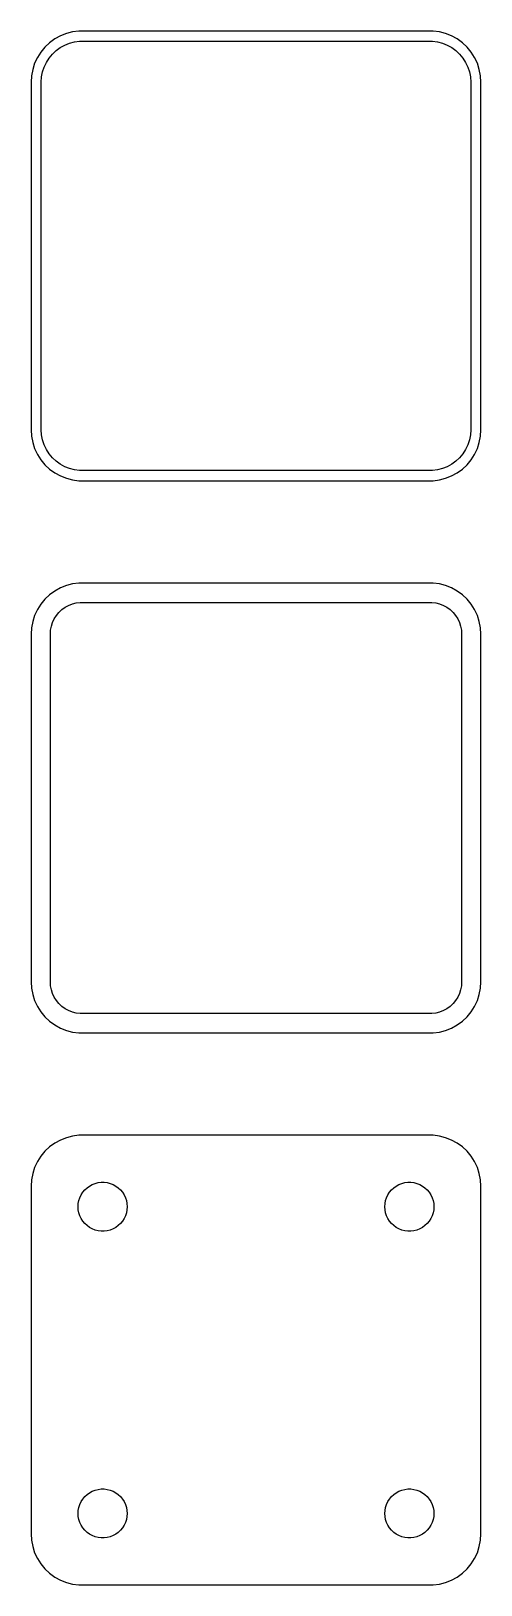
# Model space of a CAD drawing. Header units: metres. Extents: x -22 to 22, y 140 to 292.
import ezdxf

# ---------------------------------------------------------------- set-up
doc = ezdxf.new("R2010")
doc.units = ezdxf.units.M

msp = doc.modelspace()

# ---------------------------------------------------------------- linework, layer by layer
for p, q in [((-17.9369, 291.911), (-18.5451, 291.755)), ((-17.3139, 291.99), (-17.9369, 291.911)), ((17.3139, 291.99), (-17.3139, 291.99)), ((17.9369, 291.911), (17.3139, 291.99)), ((18.5451, 291.755), (17.9369, 291.911)), ((-20.6448, 290.423), (-21.0451, 289.939)), ((-20.1871, 290.853), (-20.6448, 290.423)), ((-19.6791, 291.222), (-20.1871, 290.853)), ((-19.1289, 291.524), (-19.6791, 291.222)), ((-19.5497, 290.082), (-19.1433, 290.377)), ((-19.1433, 290.377), (-18.7031, 290.619)), ((-18.5451, 291.755), (-19.1289, 291.524)), ((-18.7031, 290.619), (-18.2361, 290.804)), ((-18.2361, 290.804), (-17.7495, 290.929)), ((-17.7495, 290.929), (-17.2512, 290.992)), ((-17.2512, 290.992), (17.2512, 290.992)), ((17.2512, 290.992), (17.7495, 290.929)), ((17.7495, 290.929), (18.2361, 290.804)), ((18.2361, 290.804), (18.7031, 290.619)), ((19.1289, 291.524), (18.5451, 291.755)), ((18.7031, 290.619), (19.1433, 290.377)), ((19.6791, 291.222), (19.1289, 291.524)), ((19.1433, 290.377), (19.5497, 290.082)), ((20.1871, 290.853), (19.6791, 291.222)), ((20.6448, 290.423), (20.1871, 290.853)), ((21.0451, 289.939), (20.6448, 290.423)), ((-21.6489, 288.841), (-21.8429, 288.243)), ((-21.3815, 289.409), (-21.6489, 288.841)), ((-21.0451, 289.939), (-21.3815, 289.409)), ((-20.7191, 288.472), (-20.5052, 288.927)), ((-20.5052, 288.927), (-20.2361, 289.351)), ((-20.2361, 289.351), (-19.9159, 289.738)), ((-19.9159, 289.738), (-19.5497, 290.082)), ((19.5497, 290.082), (19.9159, 289.738)), ((19.9159, 289.738), (20.2361, 289.351)), ((20.2361, 289.351), (20.5052, 288.927)), ((20.5052, 288.927), (20.7191, 288.472)), ((21.3815, 289.409), (21.0451, 289.939)), ((21.6489, 288.841), (21.3815, 289.409)), ((21.8429, 288.243), (21.6489, 288.841)), ((-21.9606, 287.627), (-22, 287)), ((-21.8429, 288.243), (-21.9606, 287.627)), ((-21, 287), (-20.9684, 287.501)), ((-20.9684, 287.501), (-20.8743, 287.995)), ((-20.8743, 287.995), (-20.7191, 288.472)), ((20.7191, 288.472), (20.8743, 287.995)), ((20.8743, 287.995), (20.9684, 287.501)), ((20.9684, 287.501), (21, 287)), ((21.9606, 287.627), (21.8429, 288.243)), ((22, 287), (21.9606, 287.627)), ((-22, 287), (-22, 253)), ((-21, 253), (-21, 287)), ((21, 287), (21, 253)), ((22, 253), (22, 287)), ((-22, 253), (-21.9606, 252.373)), ((-21.9606, 252.373), (-21.8429, 251.757)), ((-20.9684, 252.499), (-21, 253)), ((-20.8743, 252.005), (-20.9684, 252.499)), ((20.9684, 252.499), (20.8743, 252.005)), ((21, 253), (20.9684, 252.499)), ((21.8429, 251.757), (21.9606, 252.373)), ((21.9606, 252.373), (22, 253)), ((-21.8429, 251.757), (-21.6489, 251.159)), ((-21.6489, 251.159), (-21.3815, 250.591)), ((-20.7191, 251.528), (-20.8743, 252.005)), ((-20.5052, 251.073), (-20.7191, 251.528)), ((-20.2361, 250.649), (-20.5052, 251.073)), ((20.5052, 251.073), (20.2361, 250.649)), ((20.7191, 251.528), (20.5052, 251.073)), ((20.8743, 252.005), (20.7191, 251.528)), ((21.3815, 250.591), (21.6489, 251.159)), ((21.6489, 251.159), (21.8429, 251.757)), ((-21.3815, 250.591), (-21.0451, 250.061)), ((-21.0451, 250.061), (-20.6448, 249.577)), ((-20.6448, 249.577), (-20.1871, 249.147)), ((-19.9159, 250.262), (-20.2361, 250.649)), ((-19.5497, 249.918), (-19.9159, 250.262)), ((-19.1433, 249.623), (-19.5497, 249.918)), ((-18.7031, 249.381), (-19.1433, 249.623)), ((-18.2361, 249.196), (-18.7031, 249.381)), ((18.7031, 249.381), (18.2361, 249.196)), ((19.1433, 249.623), (18.7031, 249.381)), ((19.5497, 249.918), (19.1433, 249.623)), ((19.9159, 250.262), (19.5497, 249.918)), ((20.2361, 250.649), (19.9159, 250.262)), ((20.1871, 249.147), (20.6448, 249.577)), ((20.6448, 249.577), (21.0451, 250.061)), ((21.0451, 250.061), (21.3815, 250.591)), ((-20.1871, 249.147), (-19.6791, 248.778)), ((-19.6791, 248.778), (-19.1289, 248.476)), ((-19.1289, 248.476), (-18.5451, 248.245)), ((-18.5451, 248.245), (-17.9369, 248.089)), ((-17.7495, 249.071), (-18.2361, 249.196)), ((-17.9369, 248.089), (-17.3139, 248.01)), ((-17.2512, 249.008), (-17.7495, 249.071)), ((-17.3139, 248.01), (17.3139, 248.01)), ((17.2512, 249.008), (-17.2512, 249.008)), ((17.7495, 249.071), (17.2512, 249.008)), ((17.3139, 248.01), (17.9369, 248.089)), ((18.2361, 249.196), (17.7495, 249.071)), ((17.9369, 248.089), (18.5451, 248.245)), ((18.5451, 248.245), (19.1289, 248.476)), ((19.1289, 248.476), (19.6791, 248.778)), ((19.6791, 248.778), (20.1871, 249.147)), ((-19.6791, 237.222), (-20.1871, 236.853)), ((-19.1289, 237.524), (-19.6791, 237.222)), ((-18.5451, 237.755), (-19.1289, 237.524)), ((-17.9369, 237.911), (-18.5451, 237.755)), ((-17.3139, 237.99), (-17.9369, 237.911)), ((17.3139, 237.99), (-17.3139, 237.99)), ((17.9369, 237.911), (17.3139, 237.99)), ((18.5451, 237.755), (17.9369, 237.911)), ((19.1289, 237.524), (18.5451, 237.755)), ((19.6791, 237.222), (19.1289, 237.524)), ((20.1871, 236.853), (19.6791, 237.222)), ((-21.0451, 235.939), (-21.3815, 235.409)), ((-20.6448, 236.423), (-21.0451, 235.939)), ((-20.1871, 236.853), (-20.6448, 236.423)), ((-18.9842, 235.399), (-18.668, 235.628)), ((-18.668, 235.628), (-18.3254, 235.817)), ((-18.3254, 235.817), (-17.9619, 235.961)), ((-17.9619, 235.961), (-17.5833, 236.058)), ((-17.5833, 236.058), (-17.1954, 236.107)), ((-17.1954, 236.107), (17.1954, 236.107)), ((17.1954, 236.107), (17.5833, 236.058)), ((17.5833, 236.058), (17.9619, 235.961)), ((17.9619, 235.961), (18.3254, 235.817)), ((18.3254, 235.817), (18.668, 235.628)), ((18.668, 235.628), (18.9842, 235.399)), ((20.6448, 236.423), (20.1871, 236.853)), ((21.0451, 235.939), (20.6448, 236.423)), ((21.3815, 235.409), (21.0451, 235.939)), ((-21.8429, 234.243), (-21.9606, 233.627)), ((-21.6489, 234.841), (-21.8429, 234.243)), ((-21.3815, 235.409), (-21.6489, 234.841)), ((-20.0151, 233.774), (-19.8943, 234.146)), ((-19.8943, 234.146), (-19.7279, 234.5)), ((-19.7279, 234.5), (-19.5184, 234.83)), ((-19.5184, 234.83), (-19.2692, 235.131)), ((-19.2692, 235.131), (-18.9842, 235.399)), ((18.9842, 235.399), (19.2692, 235.131)), ((19.2692, 235.131), (19.5184, 234.83)), ((19.5184, 234.83), (19.7279, 234.5)), ((19.7279, 234.5), (19.8943, 234.146)), ((19.8943, 234.146), (20.0151, 233.774)), ((21.6489, 234.841), (21.3815, 235.409)), ((21.8429, 234.243), (21.6489, 234.841)), ((21.9606, 233.627), (21.8429, 234.243)), ((-21.9606, 233.627), (-22, 233)), ((-22, 233), (-22, 199)), ((-20.1129, 233), (-20.0884, 233.39)), ((-20.1129, 199), (-20.1129, 233)), ((-20.0884, 233.39), (-20.0151, 233.774)), ((20.0151, 233.774), (20.0884, 233.39)), ((20.0884, 233.39), (20.1129, 233)), ((20.1129, 233), (20.1129, 199)), ((22, 233), (21.9606, 233.627)), ((22, 199), (22, 233)), ((-22, 199), (-21.9606, 198.373)), ((-21.9606, 198.373), (-21.8429, 197.757)), ((-21.8429, 197.757), (-21.6489, 197.159)), ((-20.0884, 198.61), (-20.1129, 199)), ((-20.0151, 198.226), (-20.0884, 198.61)), ((-19.8943, 197.854), (-20.0151, 198.226)), ((-19.7279, 197.5), (-19.8943, 197.854)), ((19.8943, 197.854), (19.7279, 197.5)), ((20.0151, 198.226), (19.8943, 197.854)), ((20.0884, 198.61), (20.0151, 198.226)), ((20.1129, 199), (20.0884, 198.61)), ((21.6489, 197.159), (21.8429, 197.757)), ((21.8429, 197.757), (21.9606, 198.373)), ((21.9606, 198.373), (22, 199)), ((-21.6489, 197.159), (-21.3815, 196.591)), ((-21.3815, 196.591), (-21.0451, 196.061)), ((-21.0451, 196.061), (-20.6448, 195.577)), ((-19.5184, 197.17), (-19.7279, 197.5)), ((-19.2692, 196.869), (-19.5184, 197.17)), ((-18.9842, 196.601), (-19.2692, 196.869)), ((-18.668, 196.372), (-18.9842, 196.601)), ((-18.3254, 196.183), (-18.668, 196.372)), ((-17.9619, 196.039), (-18.3254, 196.183)), ((18.3254, 196.183), (17.9619, 196.039)), ((18.668, 196.372), (18.3254, 196.183)), ((18.9842, 196.601), (18.668, 196.372)), ((19.2692, 196.869), (18.9842, 196.601)), ((19.5184, 197.17), (19.2692, 196.869)), ((19.7279, 197.5), (19.5184, 197.17)), ((20.6448, 195.577), (21.0451, 196.061)), ((21.0451, 196.061), (21.3815, 196.591)), ((21.3815, 196.591), (21.6489, 197.159)), ((-20.6448, 195.577), (-20.1871, 195.147)), ((-20.1871, 195.147), (-19.6791, 194.778)), ((-19.6791, 194.778), (-19.1289, 194.476)), ((-17.5833, 195.942), (-17.9619, 196.039)), ((-17.1954, 195.893), (-17.5833, 195.942)), ((17.1954, 195.893), (-17.1954, 195.893)), ((17.5833, 195.942), (17.1954, 195.893)), ((17.9619, 196.039), (17.5833, 195.942)), ((19.1289, 194.476), (19.6791, 194.778)), ((19.6791, 194.778), (20.1871, 195.147)), ((20.1871, 195.147), (20.6448, 195.577)), ((-19.1289, 194.476), (-18.5451, 194.245)), ((-18.5451, 194.245), (-17.9369, 194.089)), ((-17.9369, 194.089), (-17.3139, 194.01)), ((-17.3139, 194.01), (17.3139, 194.01)), ((17.3139, 194.01), (17.9369, 194.089)), ((17.9369, 194.089), (18.5451, 194.245)), ((18.5451, 194.245), (19.1289, 194.476)), ((-17.9369, 183.911), (-18.5451, 183.755)), ((-17.3139, 183.99), (-17.9369, 183.911)), ((17.3139, 183.99), (-17.3139, 183.99)), ((17.9369, 183.911), (17.3139, 183.99)), ((18.5451, 183.755), (17.9369, 183.911)), ((-20.6448, 182.423), (-21.0451, 181.939)), ((-20.1871, 182.853), (-20.6448, 182.423)), ((-19.6791, 183.222), (-20.1871, 182.853)), ((-19.1289, 183.524), (-19.6791, 183.222)), ((-18.5451, 183.755), (-19.1289, 183.524)), ((19.1289, 183.524), (18.5451, 183.755)), ((19.6791, 183.222), (19.1289, 183.524)), ((20.1871, 182.853), (19.6791, 183.222)), ((20.6448, 182.423), (20.1871, 182.853)), ((21.0451, 181.939), (20.6448, 182.423)), ((-21.3815, 181.409), (-21.6489, 180.841)), ((-21.0451, 181.939), (-21.3815, 181.409)), ((21.3815, 181.409), (21.0451, 181.939)), ((21.6489, 180.841), (21.3815, 181.409)), ((-21.9606, 179.627), (-22, 179)), ((-21.8429, 180.243), (-21.9606, 179.627)), ((-21.6489, 180.841), (-21.8429, 180.243)), ((-15.7416, 179.283), (-15.4497, 179.357)), ((-15.4497, 179.357), (-15.1507, 179.395)), ((-15.1507, 179.395), (-14.8493, 179.395)), ((-14.8493, 179.395), (-14.5503, 179.357)), ((-14.5503, 179.357), (-14.2583, 179.283)), ((14.2583, 179.283), (14.5503, 179.357)), ((14.5503, 179.357), (14.8493, 179.395)), ((14.8493, 179.395), (15.1507, 179.395)), ((15.1507, 179.395), (15.4497, 179.357)), ((15.4497, 179.357), (15.7416, 179.283)), ((21.8429, 180.243), (21.6489, 180.841)), ((21.9606, 179.627), (21.8429, 180.243)), ((22, 179), (21.9606, 179.627)), ((-22, 179), (-22, 145)), ((-17.3246, 177.597), (-17.2315, 177.883)), ((-17.2315, 177.883), (-17.1031, 178.156)), ((-17.1031, 178.156), (-16.9416, 178.411)), ((-16.9416, 178.411), (-16.7495, 178.643)), ((-16.7495, 178.643), (-16.5298, 178.849)), ((-16.5298, 178.849), (-16.286, 179.026)), ((-16.286, 179.026), (-16.0219, 179.172)), ((-16.0219, 179.172), (-15.7416, 179.283)), ((-14.2583, 179.283), (-13.9781, 179.172)), ((-13.9781, 179.172), (-13.714, 179.026)), ((-13.714, 179.026), (-13.4702, 178.849)), ((-13.4702, 178.849), (-13.2505, 178.643)), ((-13.2505, 178.643), (-13.0583, 178.411)), ((-13.0583, 178.411), (-12.8969, 178.156)), ((-12.8969, 178.156), (-12.7685, 177.883)), ((-12.7685, 177.883), (-12.6754, 177.597)), ((12.6754, 177.597), (12.7685, 177.883)), ((12.7685, 177.883), (12.8969, 178.156)), ((12.8969, 178.156), (13.0583, 178.411)), ((13.0583, 178.411), (13.2505, 178.643)), ((13.2505, 178.643), (13.4702, 178.849)), ((13.4702, 178.849), (13.714, 179.026)), ((13.714, 179.026), (13.9781, 179.172)), ((13.9781, 179.172), (14.2583, 179.283)), ((15.7416, 179.283), (16.0219, 179.172)), ((16.0219, 179.172), (16.286, 179.026)), ((16.286, 179.026), (16.5298, 178.849)), ((16.5298, 178.849), (16.7495, 178.643)), ((16.7495, 178.643), (16.9416, 178.411)), ((16.9416, 178.411), (17.1031, 178.156)), ((17.1031, 178.156), (17.2315, 177.883)), ((17.2315, 177.883), (17.3246, 177.597)), ((22, 145), (22, 179)), ((-17.4, 177), (-17.3811, 177.301)), ((-17.3811, 176.699), (-17.4, 177)), ((-17.3811, 177.301), (-17.3246, 177.597)), ((-17.3246, 176.403), (-17.3811, 176.699)), ((-17.2315, 176.117), (-17.3246, 176.403)), ((-12.6754, 176.403), (-12.7685, 176.117)), ((-12.6754, 177.597), (-12.6189, 177.301)), ((-12.6189, 176.699), (-12.6754, 176.403)), ((-12.6189, 177.301), (-12.6, 177)), ((-12.6, 177), (-12.6189, 176.699)), ((12.6, 177), (12.6189, 177.301)), ((12.6189, 176.699), (12.6, 177)), ((12.6189, 177.301), (12.6754, 177.597)), ((12.6754, 176.403), (12.6189, 176.699)), ((12.7685, 176.117), (12.6754, 176.403)), ((17.3246, 176.403), (17.2315, 176.117)), ((17.3246, 177.597), (17.3811, 177.301)), ((17.3811, 176.699), (17.3246, 176.403)), ((17.3811, 177.301), (17.4, 177)), ((17.4, 177), (17.3811, 176.699)), ((-17.1031, 175.844), (-17.2315, 176.117)), ((-16.9416, 175.589), (-17.1031, 175.844)), ((-16.7495, 175.357), (-16.9416, 175.589)), ((-16.5298, 175.151), (-16.7495, 175.357)), ((-16.286, 174.974), (-16.5298, 175.151)), ((-16.0219, 174.828), (-16.286, 174.974)), ((-15.7416, 174.717), (-16.0219, 174.828)), ((-13.9781, 174.828), (-14.2583, 174.717)), ((-13.714, 174.974), (-13.9781, 174.828)), ((-13.4702, 175.151), (-13.714, 174.974)), ((-13.2505, 175.357), (-13.4702, 175.151)), ((-13.0583, 175.589), (-13.2505, 175.357)), ((-12.8969, 175.844), (-13.0583, 175.589)), ((-12.7685, 176.117), (-12.8969, 175.844)), ((12.8969, 175.844), (12.7685, 176.117)), ((13.0583, 175.589), (12.8969, 175.844)), ((13.2505, 175.357), (13.0583, 175.589)), ((13.4702, 175.151), (13.2505, 175.357)), ((13.714, 174.974), (13.4702, 175.151)), ((13.9781, 174.828), (13.714, 174.974)), ((14.2583, 174.717), (13.9781, 174.828)), ((16.0219, 174.828), (15.7416, 174.717)), ((16.286, 174.974), (16.0219, 174.828)), ((16.5298, 175.151), (16.286, 174.974)), ((16.7495, 175.357), (16.5298, 175.151)), ((16.9416, 175.589), (16.7495, 175.357)), ((17.1031, 175.844), (16.9416, 175.589)), ((17.2315, 176.117), (17.1031, 175.844)), ((-15.4497, 174.643), (-15.7416, 174.717)), ((-15.1507, 174.605), (-15.4497, 174.643)), ((-14.8493, 174.605), (-15.1507, 174.605)), ((-14.5503, 174.643), (-14.8493, 174.605)), ((-14.2583, 174.717), (-14.5503, 174.643)), ((14.5503, 174.643), (14.2583, 174.717)), ((14.8493, 174.605), (14.5503, 174.643)), ((15.1507, 174.605), (14.8493, 174.605)), ((15.4497, 174.643), (15.1507, 174.605)), ((15.7416, 174.717), (15.4497, 174.643)), ((-16.5298, 148.849), (-16.286, 149.026)), ((-16.286, 149.026), (-16.0219, 149.172)), ((-16.0219, 149.172), (-15.7416, 149.283)), ((-15.7416, 149.283), (-15.4497, 149.357)), ((-15.4497, 149.357), (-15.1507, 149.395)), ((-15.1507, 149.395), (-14.8493, 149.395)), ((-14.8493, 149.395), (-14.5503, 149.357)), ((-14.5503, 149.357), (-14.2583, 149.283)), ((-14.2583, 149.283), (-13.9781, 149.172)), ((-13.9781, 149.172), (-13.714, 149.026)), ((-13.714, 149.026), (-13.4702, 148.849)), ((13.4702, 148.849), (13.714, 149.026)), ((13.714, 149.026), (13.9781, 149.172)), ((13.9781, 149.172), (14.2583, 149.283)), ((14.2583, 149.283), (14.5503, 149.357)), ((14.5503, 149.357), (14.8493, 149.395)), ((14.8493, 149.395), (15.1507, 149.395)), ((15.1507, 149.395), (15.4497, 149.357)), ((15.4497, 149.357), (15.7416, 149.283)), ((15.7416, 149.283), (16.0219, 149.172)), ((16.0219, 149.172), (16.286, 149.026)), ((16.286, 149.026), (16.5298, 148.849)), ((-17.3811, 147.301), (-17.3246, 147.597)), ((-17.3246, 147.597), (-17.2315, 147.883)), ((-17.2315, 147.883), (-17.1031, 148.156)), ((-17.1031, 148.156), (-16.9416, 148.411)), ((-16.9416, 148.411), (-16.7495, 148.643)), ((-16.7495, 148.643), (-16.5298, 148.849)), ((-13.4702, 148.849), (-13.2505, 148.643)), ((-13.2505, 148.643), (-13.0583, 148.411)), ((-13.0583, 148.411), (-12.8969, 148.156)), ((-12.8969, 148.156), (-12.7685, 147.883)), ((-12.7685, 147.883), (-12.6754, 147.597)), ((-12.6754, 147.597), (-12.6189, 147.301)), ((12.6189, 147.301), (12.6754, 147.597)), ((12.6754, 147.597), (12.7685, 147.883)), ((12.7685, 147.883), (12.8969, 148.156)), ((12.8969, 148.156), (13.0583, 148.411)), ((13.0583, 148.411), (13.2505, 148.643)), ((13.2505, 148.643), (13.4702, 148.849)), ((16.5298, 148.849), (16.7495, 148.643)), ((16.7495, 148.643), (16.9416, 148.411)), ((16.9416, 148.411), (17.1031, 148.156)), ((17.1031, 148.156), (17.2315, 147.883)), ((17.2315, 147.883), (17.3246, 147.597)), ((17.3246, 147.597), (17.3811, 147.301)), ((-17.4, 147), (-17.3811, 147.301)), ((-17.3811, 146.699), (-17.4, 147)), ((-17.3246, 146.403), (-17.3811, 146.699)), ((-17.2315, 146.117), (-17.3246, 146.403)), ((-17.1031, 145.844), (-17.2315, 146.117)), ((-12.7685, 146.117), (-12.8969, 145.844)), ((-12.6754, 146.403), (-12.7685, 146.117)), ((-12.6189, 146.699), (-12.6754, 146.403)), ((-12.6189, 147.301), (-12.6, 147)), ((-12.6, 147), (-12.6189, 146.699)), ((12.6, 147), (12.6189, 147.301)), ((12.6189, 146.699), (12.6, 147)), ((12.6754, 146.403), (12.6189, 146.699)), ((12.7685, 146.117), (12.6754, 146.403)), ((12.8969, 145.844), (12.7685, 146.117)), ((17.2315, 146.117), (17.1031, 145.844)), ((17.3246, 146.403), (17.2315, 146.117)), ((17.3811, 146.699), (17.3246, 146.403)), ((17.3811, 147.301), (17.4, 147)), ((17.4, 147), (17.3811, 146.699)), ((-22, 145), (-21.9606, 144.373)), ((-16.9416, 145.589), (-17.1031, 145.844)), ((-16.7495, 145.357), (-16.9416, 145.589)), ((-16.5298, 145.151), (-16.7495, 145.357)), ((-16.286, 144.974), (-16.5298, 145.151)), ((-16.0219, 144.828), (-16.286, 144.974)), ((-15.7416, 144.717), (-16.0219, 144.828)), ((-15.4497, 144.643), (-15.7416, 144.717)), ((-15.1507, 144.605), (-15.4497, 144.643)), ((-14.8493, 144.605), (-15.1507, 144.605)), ((-14.5503, 144.643), (-14.8493, 144.605)), ((-14.2583, 144.717), (-14.5503, 144.643)), ((-13.9781, 144.828), (-14.2583, 144.717)), ((-13.714, 144.974), (-13.9781, 144.828)), ((-13.4702, 145.151), (-13.714, 144.974)), ((-13.2505, 145.357), (-13.4702, 145.151)), ((-13.0583, 145.589), (-13.2505, 145.357)), ((-12.8969, 145.844), (-13.0583, 145.589)), ((13.0583, 145.589), (12.8969, 145.844)), ((13.2505, 145.357), (13.0583, 145.589)), ((13.4702, 145.151), (13.2505, 145.357)), ((13.714, 144.974), (13.4702, 145.151)), ((13.9781, 144.828), (13.714, 144.974)), ((14.2583, 144.717), (13.9781, 144.828)), ((14.5503, 144.643), (14.2583, 144.717)), ((14.8493, 144.605), (14.5503, 144.643)), ((15.1507, 144.605), (14.8493, 144.605)), ((15.4497, 144.643), (15.1507, 144.605)), ((15.7416, 144.717), (15.4497, 144.643)), ((16.0219, 144.828), (15.7416, 144.717)), ((16.286, 144.974), (16.0219, 144.828)), ((16.5298, 145.151), (16.286, 144.974)), ((16.7495, 145.357), (16.5298, 145.151)), ((16.9416, 145.589), (16.7495, 145.357)), ((17.1031, 145.844), (16.9416, 145.589)), ((21.9606, 144.373), (22, 145)), ((-21.9606, 144.373), (-21.8429, 143.757)), ((-21.8429, 143.757), (-21.6489, 143.159)), ((-21.6489, 143.159), (-21.3815, 142.591)), ((21.3815, 142.591), (21.6489, 143.159)), ((21.6489, 143.159), (21.8429, 143.757)), ((21.8429, 143.757), (21.9606, 144.373)), ((-21.3815, 142.591), (-21.0451, 142.061)), ((-21.0451, 142.061), (-20.6448, 141.577)), ((-20.6448, 141.577), (-20.1871, 141.147)), ((20.1871, 141.147), (20.6448, 141.577)), ((20.6448, 141.577), (21.0451, 142.061)), ((21.0451, 142.061), (21.3815, 142.591)), ((-20.1871, 141.147), (-19.6791, 140.778)), ((-19.6791, 140.778), (-19.1289, 140.476)), ((-19.1289, 140.476), (-18.5451, 140.245)), ((-18.5451, 140.245), (-17.9369, 140.089)), ((-17.9369, 140.089), (-17.3139, 140.01)), ((-17.3139, 140.01), (17.3139, 140.01)), ((17.3139, 140.01), (17.9369, 140.089)), ((17.9369, 140.089), (18.5451, 140.245)), ((18.5451, 140.245), (19.1289, 140.476)), ((19.1289, 140.476), (19.6791, 140.778)), ((19.6791, 140.778), (20.1871, 141.147))]:
    msp.add_line(p, q)

doc.saveas('drawing.dxf')
